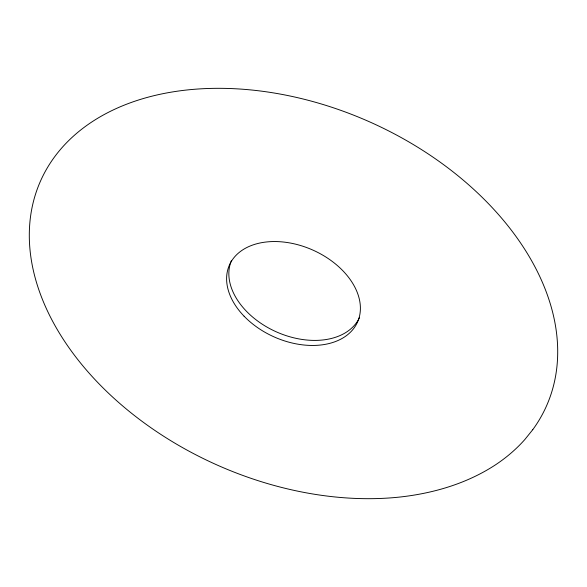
<?xml version="1.0" encoding="UTF-8"?>
<svg xmlns="http://www.w3.org/2000/svg" width="587" height="587" viewBox="0 0 587 587"><rect width="100%" height="100%" fill="white"/><g stroke="black" fill="none" stroke-linecap="round" stroke-linejoin="round"><path stroke-width="0.88" d="M359.515 317.567A70.11 47.547 24 0 1 276.565 331.956A70.11 47.547 24 0 1 231.351 260.753M532.754 429.691L524.91 439.436A276.859 187.759 24 0 1 495.589 464.772C466.966 483.571 433.316 493.403 399.483 497.086A276.859 187.759 24 0 1 31.5 261.098A276.859 187.759 24 0 1 334.15 108.052A276.859 187.759 24 0 1 532.754 429.691M244.097 316.21A70.11 47.547 24 0 0 357.27 322.623A70.11 47.547 24 0 0 279.133 241.675A70.11 47.547 24 0 0 244.097 316.21"/></g></svg>
